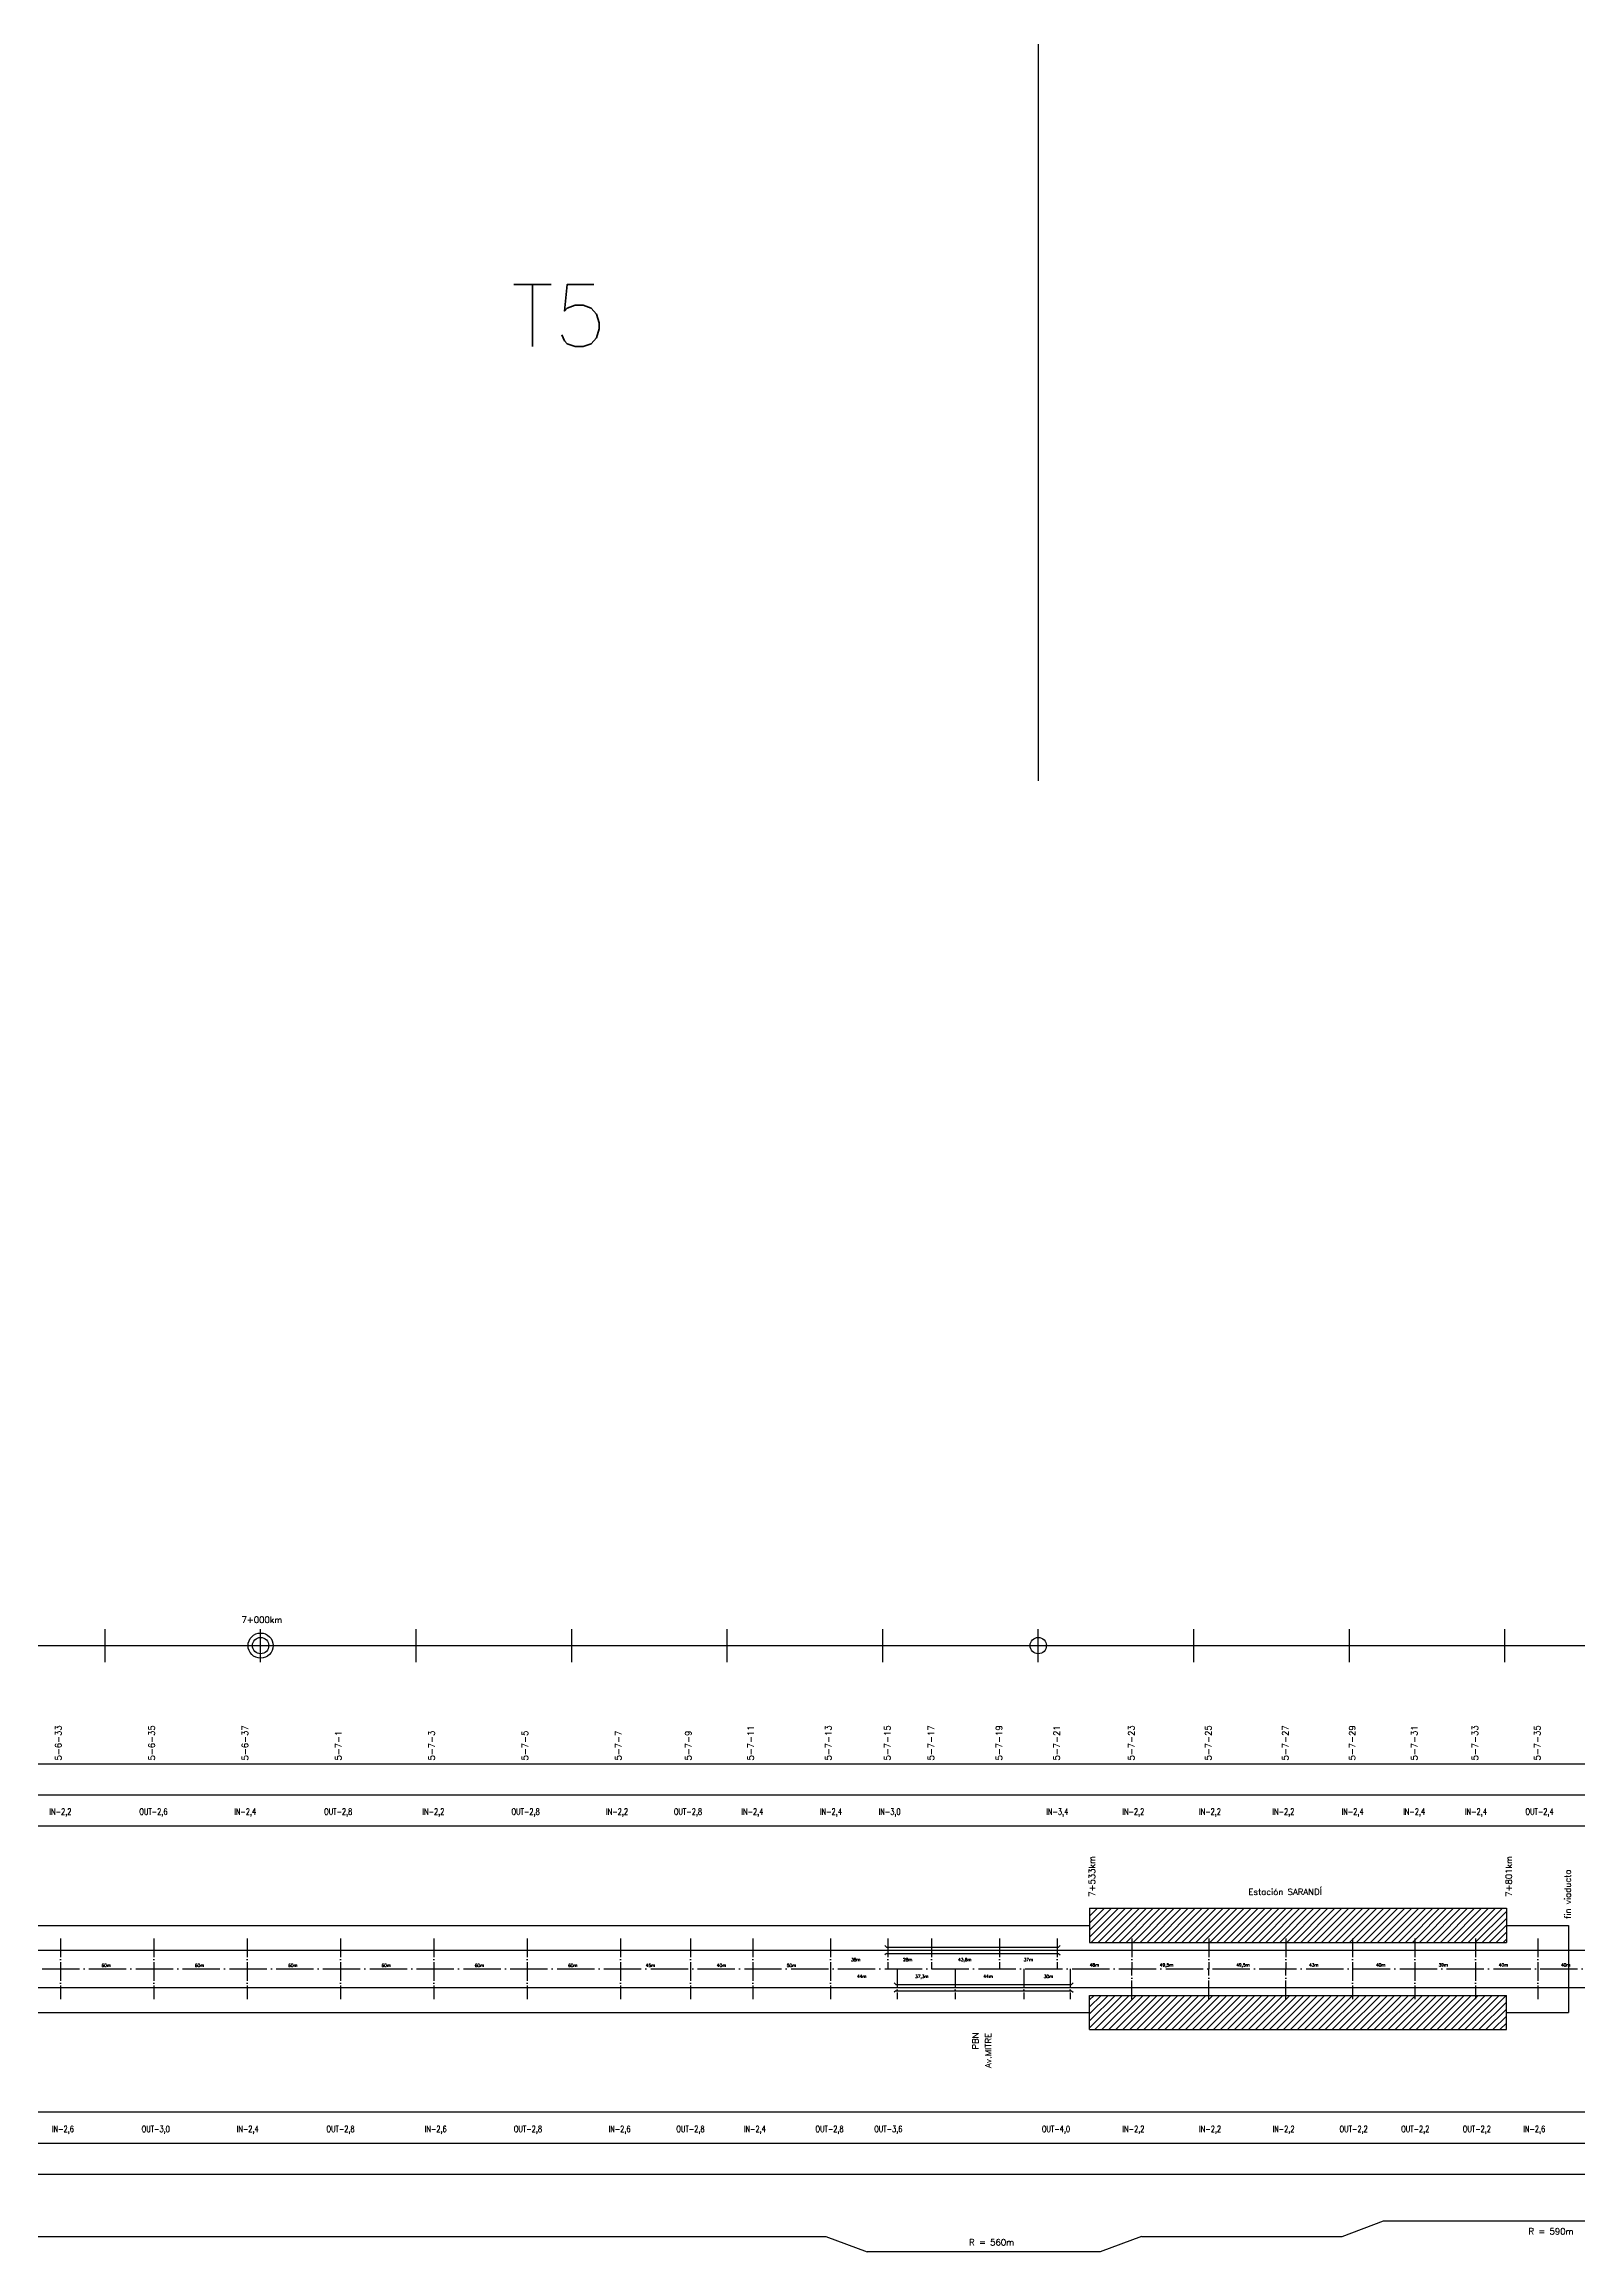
# Model space of a CAD drawing. Header units: millimetres. Extents: x 56 to 21898, y 145 to 1565.
# Drawn here: x 2929 to 3916, y 145 to 1565 of the extents above; entities that cross this region are included whole.
import ezdxf

# ---------------------------------------------------------------- set-up
doc = ezdxf.new("R2010")
doc.units = ezdxf.units.MM
doc.linetypes.add('ACAD_ISO04W100', pattern=[30, 24, -3, 0, -3])
for name, color, linetype in [('catenaria via ascendente', 7, 'Continuous'), ('catenaria vía descendente', 7, 'Continuous'), ('Eje de entrevías', 1, 'Continuous'), ('longitud vano', 7, 'Continuous'), ('Nº de poste', 6, 'Continuous'), ('progresivas', 4, 'Continuous'), ('TEXTOS', 3, 'Continuous')]:
    doc.layers.add(name, color=color, linetype=linetype)
doc.styles.add('STYLE1', font='romans.shx')
pattern_1 = [(45, (-171.9055, -722.557), (-2.245064, 2.245064), [])]

msp = doc.modelspace()

# ---------------------------------------------------------------- hatches: boundary and pattern name
h = msp.add_hatch()
h.set_pattern_fill('ANSI31', color=8, style=0)
h.set_pattern_definition(pattern_1)
h.paths.add_polyline_path([(3869.2, 366), (3601.2, 366), (3601.2, 344), (3869.2, 344)])
h = msp.add_hatch()
h.set_pattern_fill('ANSI31', color=8, style=0)
h.set_pattern_definition(pattern_1)
h.paths.add_polyline_path([(3869.2, 310), (3601.2, 310), (3601.2, 288), (3869.2, 288)])

# ---------------------------------------------------------------- linework, layer by layer
for p, q in [((3568.2, 1565.1), (3568.2, 1091.2)), ((2968.2, 524.4), (2968.2, 545.6)), ((3068.2, 524.4), (3068.2, 545.6)), ((3168.2, 524.4), (3168.2, 545.6)), ((3268.2, 524.4), (3268.2, 545.6)), ((3368.2, 524.4), (3368.2, 545.6)), ((3468.2, 524.4), (3468.2, 545.6)), ((3568.2, 524.4), (3568.2, 545.6)), ((3668.2, 524.4), (3668.2, 545.6)), ((3768.2, 524.4), (3768.2, 545.6)), ((3868.2, 524.4), (3868.2, 545.6)), ((68.2, 535), (21897.6, 535)), ((68.2, 459), (21897.6, 459)), ((68.2, 439), (21897.6, 439)), ((68.2, 419), (21897.6, 419)), ((2068.2, 355), (3601.2, 355)), ((3601.2, 366), (3601.2, 344)), ((3601.2, 366), (3869.2, 366)), ((3869.2, 366), (3869.2, 344)), ((3869.2, 355), (3909.2, 355)), ((3909.2, 355), (3909.2, 299)), ((3470.6, 341), (3469.5, 342.1)), ((3470.6, 341), (3581.1, 341)), ((3581.1, 341), (3582.2, 342.1)), ((3601.2, 344), (3869.2, 344)), ((3470.6, 337), (3469.5, 336)), ((3470.6, 337), (3581.1, 337)), ((3581.1, 337), (3582.2, 336)), ((3476.6, 317), (3475.5, 318.1)), ((3476.6, 313), (3475.5, 312)), ((3476.6, 317), (3589.6, 317)), ((3476.6, 313), (3589.6, 313)), ((3589.6, 317), (3590.7, 318.1)), ((3589.6, 313), (3590.7, 312)), ((2068.2, 299), (3601.2, 299)), ((3601.2, 288), (3601.2, 310)), ((3601.2, 310), (3869.2, 310)), ((3869.2, 288), (3869.2, 310)), ((3869.2, 299), (3909.2, 299)), ((3601.2, 288), (3869.2, 288)), ((68.2, 235), (21897.6, 235)), ((68.2, 215), (21897.6, 215)), ((68.2, 195), (21897.6, 195)), ((3763.6, 155), (3790.2, 165)), ((3790.2, 165), (3990.4, 165)), ((2414.1, 155), (3431.5, 155)), ((3431.5, 155), (3458.1, 145)), ((3608, 145), (3458.1, 145)), ((3634.6, 155), (3608, 145)), ((3634.6, 155), (3763.6, 155))]:
    msp.add_line(p, q)
at = {"linetype": 'ACAD_ISO04W100', "ltscale": 0.5}
for p, q in [((2939.6, 346.5), (2939.6, 307.6)), ((2999.6, 346.5), (2999.6, 307.6)), ((3059.6, 346.5), (3059.6, 307.6)), ((3119.6, 346.5), (3119.6, 307.6)), ((3179.6, 346.5), (3179.6, 307.6)), ((3239.6, 346.5), (3239.6, 307.6)), ((3299.6, 346.5), (3299.6, 307.6)), ((3344.6, 346.5), (3344.6, 307.6)), ((3384.6, 346.5), (3384.6, 307.6)), ((3434.6, 346.5), (3434.6, 307.6)), ((3471.5, 346.5), (3471.5, 327)), ((3499.5, 346.5), (3499.5, 327)), ((3543.3, 346.5), (3543.3, 327)), ((3580.3, 346.5), (3580.3, 327)), ((3628.3, 346.5), (3628.3, 327)), ((3628.3, 346.5), (3628.3, 327)), ((3677.8, 346.5), (3677.8, 327)), ((3727.3, 346.5), (3727.3, 327)), ((3770.3, 346.5), (3770.3, 307.6)), ((3810.3, 346.5), (3810.3, 307.6)), ((3849.3, 346.5), (3849.3, 307.6)), ((3889.3, 346.5), (3889.3, 307.6)), ((3477.5, 327), (3477.5, 307.6)), ((3514.8, 327), (3514.8, 307.6)), ((3514.8, 327), (3514.8, 307.6)), ((3558.8, 327), (3558.8, 307.6)), ((3588.8, 327), (3588.8, 307.6)), ((3628.3, 307.6), (3628.3, 327)), ((3677.8, 307.6), (3677.8, 327)), ((3727.3, 307.6), (3727.3, 327))]:
    msp.add_line(p, q, dxfattribs=at)
for centre, radius in [((3068.2, 535), 8.09), ((3068.2, 535), 5.24), ((3568.2, 535), 5.24)]:
    msp.add_circle(centre, radius)
at = {"layer": 'catenaria via ascendente'}
msp.add_line((68.2, 339), (21897.6, 339), dxfattribs=at)
at = {"layer": 'catenaria vía descendente'}
msp.add_line((68.2, 315), (21897.6, 315), dxfattribs=at)
at = {"layer": 'Eje de entrevías', "linetype": 'ACAD_ISO04W100'}
msp.add_line((68.2, 327), (21897.6, 327), dxfattribs=at)

# ---------------------------------------------------------------- texts
at = {"color": 3, "linetype": 'Continuous', "style": 'STYLE1'}
msp.add_text('T5', height=40, dxfattribs=at).set_placement((3229.3, 1370.5))
at = {"layer": 'longitud vano', "linetype": 'Continuous', "style": 'STYLE1'}
for s, p in [('60m', (2965.9, 328.3)), ('60m', (3025.9, 328.3)), ('60m', (3085.9, 328.3)), ('60m', (3145.9, 328.3)), ('60m', (3205.9, 328.3)), ('60m', (3265.9, 328.3)), ('45m', (3315.8, 328.3)), ('40m', (3361.5, 328.3)), ('50m', (3406.5, 328.3)), ('38m', (3447.8, 332)), ('28m', (3481.2, 332)), ('43,8m', (3516.7, 332)), ('37m', (3558.8, 332)), ('48m', (3601.3, 328.6)), ('49,5m', (3646.4, 328.6)), ('49,5m', (3695.5, 328.6)), ('43m', (3742.3, 328.6)), ('40m', (3785.3, 328.6)), ('39m', (3825.6, 328.6)), ('40m', (3864.3, 328.6)), ('40m', (3904.3, 328.6)), ('44m', (3451.7, 321.2)), ('37,3m', (3489, 321.2)), ('44m', (3533, 321.2)), ('30m', (3571.7, 321.2))]:
    msp.add_text(s, height=2, dxfattribs=at).set_placement(p)
at = {"layer": 'Nº de poste', "linetype": 'Continuous', "style": 'STYLE1'}
for s, p in [('5-6-33', (2940.2, 461.1)), ('5-6-35', (3000.2, 461.1)), ('5-6-37', (3060.2, 461.1)), ('5-7-13', (3435.2, 461.1)), ('5-7-15', (3473.2, 461.1)), ('5-7-17', (3501.2, 461.1)), ('5-7-19', (3545, 461.1)), ('5-7-23', (3630, 461.1)), ('5-7-25', (3679.5, 461.1)), ('5-7-27', (3729, 461.1)), ('5-7-29', (3772, 461.1)), ('5-7-33', (3851, 461.1)), ('5-7-35', (3891, 461.1)), ('5-7-1', (3120.2, 461.1)), ('5-7-3', (3180.2, 461.1)), ('5-7-5', (3240.2, 461.1)), ('5-7-7', (3300.2, 461.1)), ('5-7-9', (3345.2, 461.1)), ('5-7-11', (3385.2, 461.1)), ('5-7-21', (3582, 461.1)), ('5-7-31', (3812, 461.1))]:
    msp.add_text(s, height=4, rotation=90, dxfattribs=at).set_placement(p)
at = {"layer": 'progresivas', "linetype": 'Continuous', "style": 'STYLE1'}
msp.add_text('7+000km', height=4, dxfattribs=at).set_placement((3055.9, 549.6))
for s, p in [('7+533km', (3604.7, 373.4)), ('7+801km', (3872.7, 373.4))]:
    msp.add_text(s, height=4, rotation=90, dxfattribs=at).set_placement(p)
at = {"layer": 'TEXTOS', "linetype": 'Continuous', "style": 'STYLE1', "width": 0.7}
for s, p in [('IN-2,2', (2932.4, 426.2)), ('OUT-2,6', (2990.2, 426.2)), ('IN-2,4', (3051.2, 426.2)), ('OUT-2,8', (3109, 426.2)), ('IN-2,2', (3172.2, 426.2)), ('OUT-2,8', (3229.5, 426.2)), ('IN-2,2', (3290.3, 426.2)), ('OUT-2,8', (3333.9, 426.2)), ('IN-2,4', (3377.3, 426.2)), ('IN-2,4', (3427.8, 426.2)), ('IN-3,0', (3465.5, 426.2)), ('IN-3,4', (3573.3, 426.2)), ('IN-2,2', (3622.2, 426.2)), ('IN-2,2', (3671.5, 426.2)), ('IN-2,2', (3718.7, 426.2)), ('IN-2,4', (3763.2, 426.2)), ('IN-2,4', (3802.8, 426.2)), ('IN-2,4', (3842.5, 426.2)), ('OUT-2,4', (3881.4, 426.2)), ('IN-2,6', (2934, 222.1)), ('OUT-3,0', (2991.7, 222.1)), ('IN-2,4', (3052.8, 222.1)), ('OUT-2,8', (3110.5, 222.1)), ('IN-2,6', (3173.7, 222.1)), ('OUT-2,8', (3231, 222.1)), ('IN-2,6', (3291.9, 222.1)), ('OUT-2,8', (3335.5, 222.1)), ('IN-2,4', (3378.9, 222.1)), ('OUT-2,8', (3424.9, 222.1)), ('OUT-3,6', (3462.7, 222.1)), ('OUT-4,0', (3570.5, 222.1)), ('IN-2,2', (3622.3, 222.1)), ('IN-2,2', (3671.6, 222.1)), ('IN-2,2', (3718.8, 222.1)), ('OUT-2,2', (3761.9, 222.1)), ('OUT-2,2', (3801.5, 222.1)), ('OUT-2,2', (3841.1, 222.1)), ('IN-2,6', (3880, 222.1))]:
    msp.add_text(s, height=4, dxfattribs=at).set_placement(p)
at = {"layer": 'TEXTOS', "linetype": 'Continuous', "style": 'STYLE1'}
for s, p in [('fin viaducto', (3910.6, 359.2)), ('PBN', (3529.8, 275.1)), ('Av.MITRE', (3538, 263.3))]:
    msp.add_text(s, height=4, rotation=90, dxfattribs=at).set_placement(p)
for s, p in [('Estación SARANDÍ', (3703.3, 374.6)), ('R = 590m', (3883.4, 156.2)), ('R = 560m', (3523.7, 149.2))]:
    msp.add_text(s, height=4, dxfattribs=at).set_placement(p)

doc.saveas('drawing.dxf')
